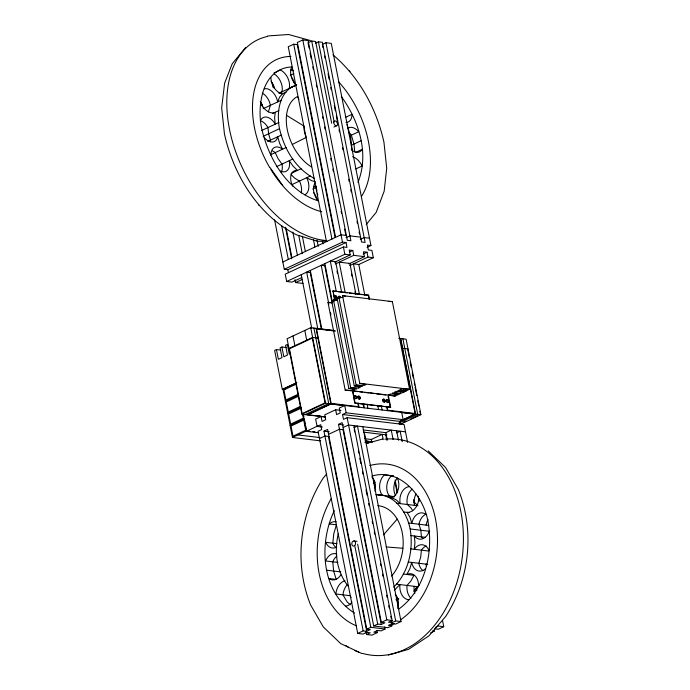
<?xml version="1.0" encoding="UTF-8"?>
<svg xmlns="http://www.w3.org/2000/svg" width="690" height="690" viewBox="0 0 690 690"><rect width="100%" height="100%" fill="white"/><g stroke="black" fill="none" stroke-linecap="round" stroke-linejoin="round"><path stroke-width="1.03" d="M402.917 548.283L386.029 546.928M311.604 164.798L311.371 166.894A40.486 25.565 64.9 0 1 287.273 129.642A40.486 25.565 64.9 0 1 297.537 96.505L298.899 99.308M268.376 111.935L270.42 105.32A12.679 8.004 64.9 0 0 262.373 93.133M338.341 533.594C334.046 551.422 336.366 572.26 348.631 586.517M357.955 182.367C369.538 153.818 358.852 120.465 341.36 96.609M334.296 510.652C318.47 543.375 321.117 592.365 354.47 613.056M398.656 609.21C425.014 589.993 433.355 553.587 428.197 522.615C424.117 496.662 400.554 467.518 371.772 476.091M245.545 47.645L232.194 63.816L224.621 83.188L221.671 107.916L224.448 133.972C233.669 175.165 257.896 215.021 296.26 234.729L317.624 241.31L327.043 241.207M261.363 105.699L262.536 104.328M286.109 92.072L282.469 93.771L279.545 97.195L277.69 101.922A12.679 8.004 64.9 0 0 264.244 88.863M366.243 224.535L376.197 212.339L384.183 191.13L386.719 168.239L383.942 142.175C376.507 108.675 359.274 77.116 332.925 54.812M326.672 473.935L323.153 478.179C299.193 515.395 294.061 563.877 310.629 605.035L323.343 626.994L340.757 643.632L361.56 653.378L363.673 653.697A108.718 78.436 -83.1 0 0 462.697 553.406A108.718 78.436 -83.1 0 0 384.848 439.202M383.468 534.871L397.216 519.121M393.731 587.13C408.765 572.183 413.586 549.421 410.153 528.963C406.979 512.334 394.654 493.98 375.921 494.661M413.793 591.192L418.977 585.241M373.463 483.173L375.05 482.12M394.482 590.053L399.889 584.585A14.456 10.428 -83.1 0 0 408.868 599.783M279.079 93.262L281.934 91.83A12.679 8.004 64.9 0 0 274.482 74.149M296.657 84.81C278.881 90.726 276.345 112.763 279.51 128.685C284.064 148.833 295.579 168.61 314.329 178.425M292.258 144.469L306.334 137.379M335.081 237.369L297.269 44.626L293.707 44.195L288.256 46.748L326.482 241.595M309.094 47.981L308.059 42.72L311.699 41.021L350.882 240.732L347.32 240.31L308.137 40.589L302.798 39.942L297.347 42.495L335.573 237.343M315.537 43.194L318.444 41.831L322.377 42.306L361.56 242.026L365.122 242.449L325.939 42.737L322.299 44.436M273.982 72.985L280.347 70.009A12.679 8.004 64.9 0 1 289.214 88.424L293.026 86.509L294.803 86.405M292.655 69.112L290.835 69.966L293.69 70.794M290.231 75.296L293.862 73.597M279.209 93.107L292.845 86.724M263.149 108.718L281.33 100.223M272.507 113.565L278.872 110.59M261.605 130.531L278.881 122.449M263.149 136.335L279.51 128.685M267.72 141.433L281.356 135.059M345.621 117.3L351.986 114.324A12.679 8.004 64.9 0 1 345.992 122.441M270.67 154.75L286.126 147.522M333.882 127.055L336.772 125.701M276.518 166.652L292.879 159.002M348.786 132.653A12.679 8.004 64.9 0 1 351.391 135.162L358.662 131.756A12.679 8.004 64.9 0 0 348.131 128.03M291.163 173.397L301.159 168.722M351.236 145.349L361.241 140.674M355.755 152.361L362.121 149.385A12.679 8.004 64.9 0 1 351.219 149.626M310.379 175.976L292.198 184.48A14.456 9.125 64.9 0 1 292.948 186.214M315.572 185.938L313.752 186.783L316.417 186.619M312.743 189.06L316.382 187.361M355.764 168.964L362.129 165.988A14.456 9.125 64.9 0 0 352.625 156.759M282.848 262.002L341.024 234.79L346.363 235.437M346.044 237.679L349.925 235.868L360.603 237.153M274.586 219.869L284.28 269.307L342.464 242.095L346.018 242.526L346.975 247.399L343.413 246.968L285.237 274.172L286.669 281.486L292.017 282.124L301.711 277.596M284.28 269.307L287.842 269.73L346.018 242.526M360.284 239.396L364.165 237.584L369.504 238.222M349.882 251.841L352.797 250.479L353.746 255.352L364.423 256.637L363.475 251.764L367.028 252.195L367.986 257.068L373.325 257.706L371.893 250.401L368.331 249.97L367.373 245.105L370.935 245.528L331.278 43.375L325.939 42.737M286.669 281.486L344.853 254.274L350.192 254.921L349.235 250.047L352.797 250.479M334.676 262.174L350.192 254.921M367.054 247.348L370.935 245.528M295.001 279.631L295.57 282.555L302.358 279.381M335.323 263.968L353.746 255.352M363.156 254.006L367.028 252.195M348.916 263.89L364.423 256.637M349.804 265.564L367.986 257.068M359.421 294.354L353.444 263.865L358.783 264.512L373.325 257.706M334.512 300.228L333.08 290.921L368.676 295.216L369.478 299.27M360.982 294.501L368.676 295.216M334.788 330.579L310.707 327.672L287.075 338.73L301.884 414.233L325.326 417.053M280.727 350.08L276.457 349.563L274.637 350.408L282.288 389.384L296.829 382.579M286.186 347.527L281.917 347.01L280.097 347.863L282.003 357.601L278.372 359.3L276.457 349.563M288.981 348.467L312.613 337.419L317.952 338.065M320.66 440.876L292.465 437.477L283.004 389.255L296.243 383.062M296.648 383.933L283.926 389.885L285.91 399.993L298.632 394.042M285.375 401.313L298.606 395.12M298.106 396.414L286.29 401.942L288.273 412.051L300.09 406.522M287.739 413.362L300.969 407.178M301.383 408.049L288.653 414L290.637 424.109L303.367 418.157L302.574 414.112M301.884 414.233L325.516 403.176L420.909 414.681L406.099 339.178L398.673 338.281M352.676 390.781L354.703 403.132L390.661 407.255L388.272 395.077L352.676 390.781L355.065 402.96L390.661 407.255M332.002 302.625L327.991 302.41L345.19 390.091L353.22 390.523L355.04 389.678L348.829 388.392L324.774 265.762L321.212 265.331L328.845 304.23M337.462 300.081L333.443 299.865L350.649 387.547L358.671 387.978L360.49 387.125L354.281 385.839L337.082 298.166L339.083 298.27M305.084 414.621L328.725 403.564L313.907 328.061M307.223 414.871L330.855 403.822L316.046 328.319M290.102 425.42L304.281 418.787L305.265 423.815M370.47 392.929L374.299 393.602M340.92 410.386L335.651 409.748L324.74 414.845L325.697 419.718L322.058 421.418L321.109 416.544L315.649 419.097L317.081 426.403L322.359 427.041M292.465 437.477L306.645 430.845L309.784 431.224M302.927 413.672L306.386 431.293L317.771 425.971M317.081 426.403L320.721 424.704L321.678 429.577L318.038 431.276L357.705 633.429L363.044 634.076L366.675 632.376L370.237 632.799L366.597 634.507L365.976 631.341M407.574 442.376L404.081 424.54L347.13 417.674L343.491 419.373L342.533 414.5L346.173 412.801L403.124 419.667L401.692 412.361M388.272 395.077L395.025 396.103L409.567 389.298L392.369 301.616L342.533 295.613L359.74 383.295L365.95 384.572L364.13 385.425L356.1 384.994L338.902 297.312L342.913 297.528M363.156 630.876L323.972 431.164L327.612 429.465L366.787 629.177L370.349 629.608L366.718 631.307L363.156 630.876L357.705 633.429M377.697 624.079L338.514 424.359L342.154 422.66L381.337 622.38L384.891 622.803L381.26 624.51L377.697 624.079L373.687 625.959L357.644 544.194M319.47 438.581L324.93 436.037L329.147 436.546M328.561 434.329L339.471 429.232L343.689 429.741M343.111 427.533L348.562 424.98L405.513 431.845M353.823 427.757L357.463 426.049L395.689 620.897L401.028 621.543L362.802 426.696M342.533 414.5L399.484 421.366L414.854 414.164L401.149 412.508M399.501 421.555L415.57 414.035L400.761 338.531M398.803 423.134L417.709 414.293L402.891 338.79M403.271 422.401L406.134 421.055M410.904 418.821L417.588 415.699M400.114 424.402L420.909 414.681M364.915 442.454L367.641 441.186L368.055 443.291M396.534 432.906L400.174 431.207L402.236 441.738M366.787 629.177L370.806 627.305L385.046 629.021L384.632 626.925M381.337 622.38L386.788 619.827L392.127 620.474L353.901 425.627M392.127 620.474L388.496 622.173L392.049 622.596L395.689 620.897M376.981 630.488L377.396 632.592L371.936 635.145L366.597 634.507M385.046 629.021L381.027 630.893L377.473 630.47L373.833 632.169L377.396 632.592M391.523 623.691L391.937 625.795L387.918 627.676L373.687 625.959M401.028 621.543L395.577 624.096L392.015 623.665L388.375 625.364L391.937 625.795M435.675 627.322L438.4 626.046L443.739 626.692L442.497 620.37M430.638 632.825L434.648 630.945L432.872 630.729M443.739 626.692L438.288 629.245L434.726 628.814M366.442 443.463L382.726 439.004M395.948 599.714L398.863 598.894M388.298 655.043L408.601 649.325L428.982 635.826L445.792 616.325C469.752 579.108 474.893 530.627 458.315 489.469L445.602 467.51L428.188 450.863M267.66 35.975L288.558 34.5L310.405 40.538M377.775 505.692L377.792 505.684A40.486 29.204 -83.1 0 1 402.236 532.689A40.486 29.204 -83.1 0 1 391.566 576.081M388.349 301.401L392.369 301.616M334.633 300.875L331.623 300.711L333.693 301.142M354.281 385.839L362.31 386.279L356.1 384.994M405.522 388.884L405.936 390.997L397.906 390.566L404.116 391.851L403.702 389.738M348.829 388.392L356.859 388.824L350.649 387.547M404.116 391.851L396.086 391.42L394.266 392.265L400.476 393.55L400.062 391.437M400.476 393.55L392.446 393.119L398.656 394.404L390.635 393.964L388.815 394.818L395.025 396.103L394.611 393.99M393.464 475.997L391.523 475.841A12.679 9.151 -83.1 0 0 389.514 496.179L394.378 496.567M377.534 494.937L382.398 495.325A12.679 9.151 -83.1 0 1 384.408 474.987L393.559 476.083M311.699 41.021L315.632 41.495L331.674 123.251M295.57 282.555L303.048 283.461M332.718 291.094L335.858 291.473M337.953 291.723L347.38 292.862M349.468 293.112L358.895 294.251M327.991 302.41L332.062 302.901M316.037 328.535L318.142 328.785M320.255 329.044L323.412 329.423M325.525 329.673L333.96 330.691M335.469 331.14L316.494 328.845L331.122 403.374L358.524 406.686L357.912 403.529M402.667 348.278L408.006 348.916M359.74 383.295L409.567 389.298L401.537 388.867L399.726 389.721L405.936 390.997M345.19 390.091L357.549 391.584M359.637 391.834L362.776 392.213M364.872 392.463L369.064 392.972M376.386 393.852L385.814 394.99M283.004 389.255L285.091 389.505M344.552 405.686L330.846 404.038L307.947 414.75L324.809 416.777M318.021 415.699L320.134 415.958M338.514 424.359L343.793 424.997M363.147 429.948L386.348 432.742M363.725 432.156L386.926 434.95M323.972 431.164L329.242 431.793M312.915 431.604L315.002 431.854M306.386 431.293L318.133 432.708M364.423 438.659L371.807 439.547M365.001 440.867L372.384 441.755M297.925 434.924L319.849 437.572M378.836 494.894L394.602 496.791M388.22 497.386L391.782 497.818L396.31 499.922L400.209 503.64A12.679 9.151 -83.1 0 1 409.299 486.597M396.647 503.208L417.114 505.675M403.486 511.928L409.084 512.61M408.299 522.942L428.766 525.418M410.153 528.963L429.732 531.317M410.774 535.552L425.523 537.329M353.936 540.96L357.084 541.34M410.723 548.869L428.524 551.017A12.679 9.151 -83.1 0 1 429.603 549.594M336.901 543.677L325.714 542.331A12.679 9.151 -83.1 0 0 336.815 547.023M408.161 561.988L427.74 564.351M337.85 562.419L325.646 560.953A12.679 9.151 -83.1 0 1 336.789 554.001M403.245 574.045L413.922 575.331L410.93 580.937L407.005 585.439A14.456 10.428 -83.1 0 0 410.973 598.308M326.517 570.173L340.748 571.889M396.327 584.154L417.683 586.724M396.284 598.196L398.061 598.403M342.533 295.613L345.638 296.252M338.902 297.312L340.972 297.744M333.443 299.865L336.548 300.504M315.304 181.72L311.483 180.616L306.74 177.675A14.456 9.125 64.9 0 1 304.851 194.804M286.531 115.316L304.143 126.192A15.534 9.807 64.9 0 0 305.92 136.456M414.104 502.07L418.002 505.779M350.21 604.837L347.122 601.896L342.956 594.849A14.456 10.428 -83.1 0 1 347.01 584.922M290.99 174.536L294.673 178.115L299.469 181.082A14.456 9.125 64.9 0 1 301.245 193.019M349.407 70.811L349.968 71.596M258.422 204.559L258.983 205.335M270.247 167.843L282.779 185.524M412.689 510.721L411.188 508.168L407.324 504.493A12.679 9.151 -83.1 0 1 412.232 489.124M351.106 597.454L350.08 595.703L335.84 593.986A14.456 10.428 -83.1 0 1 344.922 580.704M351.391 135.162L353.97 144.072L354.746 151.817M347.01 124.511L350.701 137.267L351.96 149.73M407.738 349.58L409.179 356.894M410.196 362.112L411.223 367.339M412.249 372.565L413.276 377.792M414.302 383.01L414.707 385.106M415.121 387.194L416.76 395.551M417.786 400.778L418.813 406.005M419.839 411.231L420.245 413.319M400.493 338.98L415.121 413.508L387.711 410.205L387.099 407.048M418.114 496.093L419.149 501.363M399.484 421.366L400.062 424.29M413.603 499.664L414.224 502.82M322.506 45.488L322.92 47.593M324.576 56.019L324.99 58.124M328.086 73.925L329.121 79.195M330.769 87.621L331.183 89.726M334.288 105.518L335.323 110.788M336.349 116.058L337.384 121.319M339.04 129.746L339.454 131.85M342.551 147.651L342.964 149.756M348.752 179.245L349.166 181.358M350.813 189.776L351.227 191.889M357.015 221.378L357.429 223.482M359.085 231.909L359.499 234.013M396.612 430.776L398.475 440.255M318.444 41.831L334.072 121.5M368.313 295.389L369.107 299.443M388.108 396.258L388.505 398.285M388.901 400.321L390.298 407.419M358.783 264.512L364.76 295.001M386.624 406.436L387.452 410.645M393.136 439.608L391.273 430.129L385.822 432.682L387.271 440.056M381.285 405.798L382.113 409.998M395.12 480.076L397.595 492.712M416.199 587.5L416.812 590.666M385.745 434.812L386.78 440.073M395.042 482.207L397.112 492.738M415.915 588.579L416.329 590.683M310.129 53.251L311.164 58.521M312.812 66.947L313.226 69.052M316.331 84.844L316.745 86.957M322.523 116.446L322.937 118.551M324.593 126.977L325.007 129.082M330.795 158.571L331.209 160.684M332.856 169.102L333.27 171.215M336.996 190.173L337.401 192.277M339.057 200.704L339.471 202.808M341.127 211.235L341.541 213.339M344.638 229.14L345.673 234.402M355.868 293.923L349.882 263.442L339.204 262.148L345.19 292.638M377.732 405.366L378.551 409.575M351.46 273.982L351.865 276.078M354.962 291.853L355.376 293.957M383.217 439.651L382.182 434.381L371.28 439.478L371.893 442.644M302.798 39.942L342.464 242.095M343.413 246.968L344.853 254.274M367.054 404.081L367.873 408.282M293.707 44.195L331.942 239.042M341.628 292.206L335.642 261.726L330.303 261.079L336.289 291.568M363.492 403.65L364.32 407.859M337.013 271.213L337.427 273.309M363.207 404.728L363.621 406.833M358.257 385.865L358.671 387.978M315.916 185.714L316.952 191.001M317.365 193.114L317.78 195.227M364.63 434.027L366.502 443.541M373.549 479.464L375.619 490.029M396.353 595.694L398.216 605.208M358.153 403.003L358.973 407.212M352.806 388.418L353.22 390.523M333.08 290.921L334.874 300.055M322.359 240.724L322.98 243.881M324.852 263.632L332.278 301.478M317.021 240.077L318.254 246.399M354.237 429.861L354.651 431.966M358.369 450.924L358.783 453.028M359.818 458.298L360.853 463.559M362.5 471.986L362.914 474.099M366.019 489.891L367.046 495.161M368.702 503.588L369.115 505.692M372.212 521.493L372.626 523.598M374.282 532.025L374.696 534.129M380.483 563.618L380.897 565.722M382.545 574.149L382.959 576.262M386.676 595.22L387.09 597.324M388.746 605.751L389.16 607.856M390.816 616.282L391.221 618.387M391.635 620.491L392.049 622.596M330.501 312.639L330.907 314.744M313.458 239.654L314.907 247.02M346.173 412.801L344.741 405.496L339.282 408.049L340.239 412.922L336.608 414.621L335.651 409.748M347.13 417.674L386.788 619.827M343.034 429.663L381.26 624.51M310.31 270.428L321.859 329.303M321.368 329.328L310.233 272.559L306.671 272.127L317.814 328.906M272.196 82.49L273.231 87.751M302.367 236.256L305.256 251.005M298.805 235.825L302.324 253.73M354.971 546.592L370.806 627.305M292.853 232.021L297.399 255.197M301.22 274.68L311.733 328.302M310.707 327.672L325.516 403.176M328.483 436.46L366.718 631.307M286.152 228.261L291.939 257.75M261.079 102.948L261.493 105.053M285.462 227.226L291.654 258.819M304.799 330.441L306.705 340.179M281.693 225.742L288.308 259.449M287.842 269.73L288.42 272.654M292.983 335.961L294.889 345.707M303.497 414.768L303.885 416.777M305.661 425.825L306.645 430.845M289.282 354.203L287.368 344.457L285.548 345.311L287.463 355.048L283.823 356.756L281.917 347.01M357.774 396.845A1.553 0.983 64.9 0 1 359.128 396.483A1.553 0.983 64.9 0 1 359.913 398.527A1.553 0.983 64.9 0 1 358.559 398.889M358.291 398.63A1.553 0.983 64.9 0 1 357.774 397.552M354.332 396.129A1.553 0.983 64.9 0 1 356.066 396.638A1.553 0.983 64.9 0 1 355.842 398.699A1.553 0.983 64.9 0 1 354.22 397.13M382.976 401.304A1.553 0.983 64.9 0 1 383.123 399.269A1.553 0.983 64.9 0 1 384.761 400.562A1.553 0.983 64.9 0 1 384.045 402.149M383.476 401.891A1.553 0.983 64.9 0 1 383.209 401.632M334.909 296.07A1.553 0.983 64.9 0 1 336.711 297.33A1.553 0.983 64.9 0 1 335.694 298.779M335.142 298.339A1.553 0.983 64.9 0 1 334.909 298.02M334.736 297.649A1.553 0.983 64.9 0 1 334.736 296.269M338.471 296.493A1.553 0.983 64.9 0 1 340.213 297.571M338.833 298.278A1.553 0.983 64.9 0 1 339.066 296.208A1.553 0.983 64.9 0 1 340.688 297.787M326.413 240.586A108.718 68.664 64.9 0 1 232.711 142.494A108.718 68.664 64.9 0 1 267.418 36.467M321.747 211.718A82.835 52.319 64.9 0 1 282.71 185.739M282.012 184.929A82.835 52.319 64.9 0 1 270.894 169.524M269.79 167.696A82.835 52.319 64.9 0 1 290.939 56.433M338.807 81.998A82.835 52.319 64.9 0 1 361.422 196.46M270.954 155.017A12.679 8.004 64.9 0 1 282.495 149.221L279.562 143.141L277.716 136.758A12.679 8.004 64.9 0 1 264.279 137.586M272.429 150.912A12.679 8.004 64.9 0 1 275.215 152.628L278.148 158.717L281.969 164.099A12.679 8.004 64.9 0 1 281.235 172.284M291.965 184.644A12.679 8.004 64.9 0 1 297.519 170.421L293.06 166.083L289.239 160.701A12.679 8.004 64.9 0 1 280.39 171.06M315.321 182.885A12.679 8.004 64.9 0 0 318.159 200.85C287.135 190.966 268.738 158.847 261.7 128.676C256.749 105.587 262.166 68.155 291.896 66.947A12.679 8.004 64.9 0 0 296.131 85.077M270.006 141.631A12.679 8.004 64.9 0 0 270.446 140.156L268.6 133.782L267.97 127.555A12.679 8.004 64.9 0 0 260.277 120.681M260.811 103.362A14.456 9.125 64.9 0 0 275.232 112.289L274.611 117.921L275.241 124.148A12.679 8.004 64.9 0 0 260.82 119.965M282.469 93.771A12.679 8.004 64.9 0 1 270.92 77.478M260.234 101.508A12.679 8.004 64.9 0 1 262.709 106.855M271.118 81.213A12.679 8.004 64.9 0 1 274.499 88.242M313.519 192.441A12.679 8.004 64.9 0 1 317.115 199.35M291.404 76.797A12.679 8.004 64.9 0 1 294.544 83.939M358.757 652.154A108.718 78.436 -83.1 0 1 354.876 650.584M348.278 647.151A108.718 78.436 -83.1 0 1 345.561 645.435M369.788 465.569A82.835 59.763 -83.1 0 1 435.476 518.889A82.835 59.763 -83.1 0 1 400.536 619.827M394.413 623.467A82.835 59.763 -83.1 0 1 392.645 624.329M356.523 625.847A82.835 59.763 -83.1 0 1 331.114 498.758M395.68 495.67A12.679 9.151 -83.1 0 1 397.44 477.903M336.91 556.071A12.679 9.151 -83.1 0 0 332.77 561.807L333.632 571.027L336.228 579.436L329.104 578.582A12.679 9.151 -83.1 0 0 340.877 574.813M418.865 498.792A14.456 10.428 -83.1 0 1 407.048 512.36L410.007 517.362L411.861 523.374A12.679 9.151 -83.1 0 1 425.601 514.205M425.799 514.292A12.679 9.151 -83.1 0 0 418.977 524.236L420.831 530.248L421.452 536.837A12.679 9.151 -83.1 0 0 422.522 538.045M371.996 477.325A12.679 9.151 -83.1 0 1 374.998 491.159M426.403 545.98A12.679 9.151 -83.1 0 0 421.409 550.154L420.745 556.882L418.839 563.273A12.679 9.151 -83.1 0 0 422.953 570.604M414.811 593.598A14.456 10.428 -83.1 0 1 414.121 586.302M351.96 602.059A12.679 9.151 -83.1 0 1 345.414 606.191M335.694 547.23A12.679 9.151 -83.1 0 1 332.83 543.185L333.762 533.784L336.418 524.84L329.303 523.986A12.679 9.151 -83.1 0 1 336.237 521.804M397.526 478.472A12.679 9.151 -83.1 0 1 391.782 497.818M429.059 531.835A12.679 9.151 -83.1 0 1 414.336 535.983L414.949 542.573L414.285 549.3A12.679 9.151 -83.1 0 1 428.999 550.456M425.411 568.802A12.679 9.151 -83.1 0 1 411.723 562.419L409.826 568.81L406.807 574.468A12.679 9.151 -83.1 0 1 418.537 585.646M414.44 505.356A12.679 9.151 -83.1 0 1 416.018 494.006M426.101 525.09A12.679 9.151 -83.1 0 1 428.067 519.691M395.249 594.366A12.679 9.151 -83.1 0 1 397.725 608.442M426.403 565.955A12.679 9.151 -83.1 0 1 425.963 564.135M312.346 338.074L289.438 348.786L302.151 413.577L325.059 402.865L312.346 338.074M303.747 420.106L291.016 426.058L293 436.166L305.73 430.215L303.747 420.106M354.548 396.586A1.553 0.983 64.9 0 0 356.204 398.527A1.553 0.983 64.9 0 0 356.204 396.146A1.553 0.983 64.9 0 0 354.548 396.586M358.101 397.009A1.553 0.983 64.9 0 0 359.766 398.958A1.553 0.983 64.9 0 0 359.757 396.569A1.553 0.983 64.9 0 0 358.101 397.009M383.019 400.019A1.553 0.983 64.9 0 0 384.675 401.96A1.553 0.983 64.9 0 0 384.675 399.579A1.553 0.983 64.9 0 0 383.019 400.019M386.21 400.614A1.553 0.983 64.9 0 0 387.875 402.563A1.553 0.983 64.9 0 0 387.875 400.174A1.553 0.983 64.9 0 0 386.21 400.614M386.581 400.442A1.553 0.983 64.9 0 0 388.237 402.391A1.553 0.983 64.9 0 0 388.237 400.002A1.553 0.983 64.9 0 0 386.581 400.442M334.952 296.726A1.553 0.983 64.9 0 0 336.608 298.675A1.553 0.983 64.9 0 0 336.608 296.286A1.553 0.983 64.9 0 0 334.952 296.726M333.822 122.234A2.588 1.639 64.9 0 0 336.358 125.813A2.588 1.639 64.9 0 0 336.772 122.052A2.588 1.639 64.9 0 0 333.822 122.234M354.824 545.462A2.588 1.872 -83.1 0 0 354.41 541.089A2.588 1.872 -83.1 0 0 351.822 544.065A2.588 1.872 -83.1 0 0 354.824 545.462"/></g></svg>
